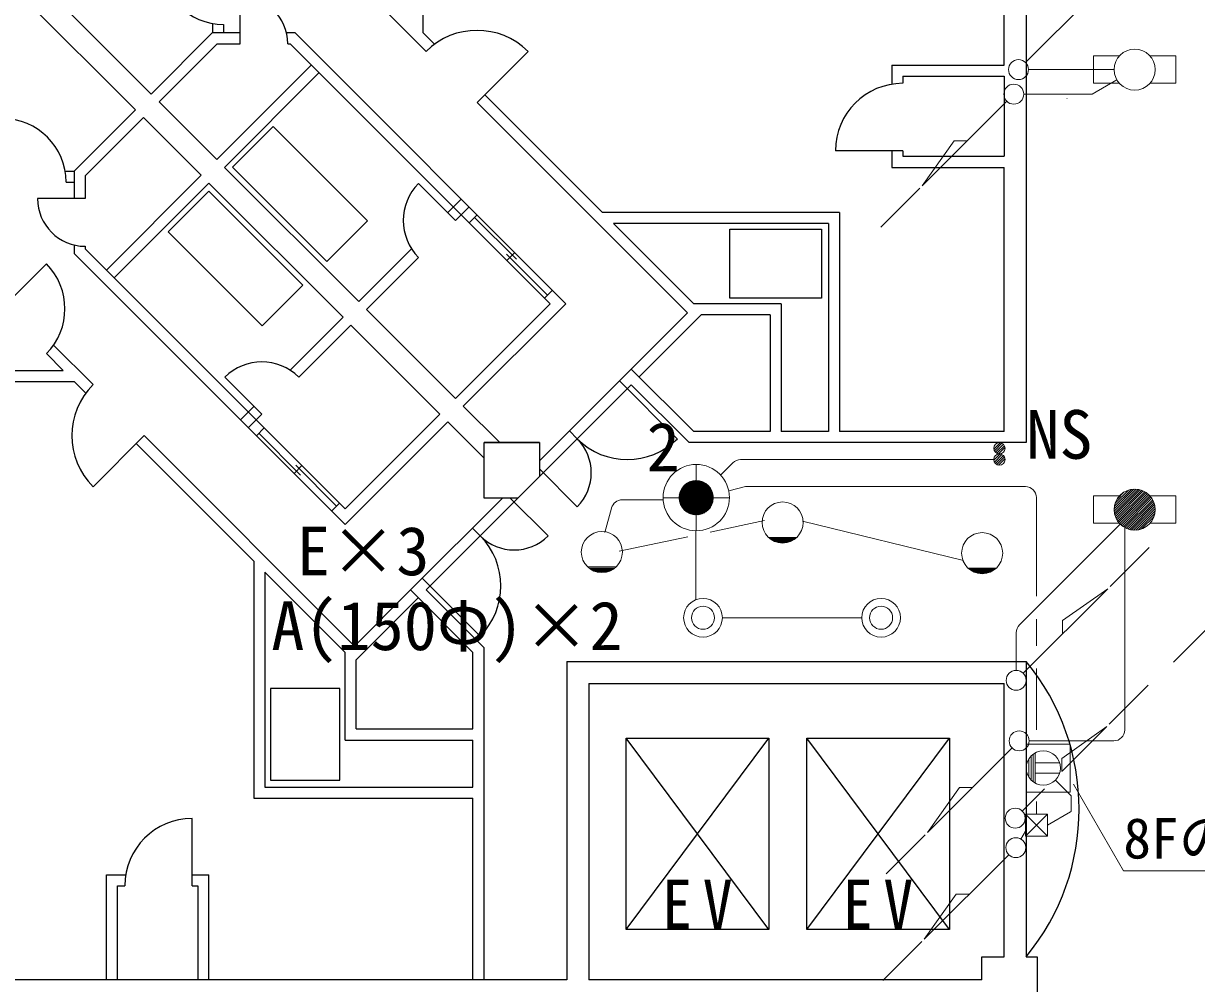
# Model space of a CAD drawing. Units: millimetres, scale not verified. Extents: x -57444 to 128924, y -40058 to 51382.
# Drawn here: x -27936 to -17339, y 17218 to 25887 of the extents above; entities that cross this region are included whole.
import ezdxf
from ezdxf.enums import TextEntityAlignment as Align

# ---------------------------------------------------------------- set-up
doc = ezdxf.new("R2010")
doc.units = ezdxf.units.MM
doc.header["$LTSCALE"] = 200
doc.layers.add('1-1_施設名', color=7, linetype='Continuous')
doc.layers.add('8-2', color=7, linetype='Continuous')
for name, color, linetype, lineweight in [('1-8', 4, 'Continuous', 9), ('8-0', 134, 'Continuous', 20), ('8-1', 7, 'Continuous', 9), ('8-7', 7, 'Continuous', 9)]:
    doc.layers.add(name, color=color, linetype=linetype, lineweight=lineweight)
doc.styles.add('ＭＳ ゴシック', font='')
doc.styles.get('ＭＳ ゴシック').set_extended_font_data('MS Gothic')

msp = doc.modelspace()

# ---------------------------------------------------------------- linework, layer by layer
at = {"layer": '1-1_施設名'}
for p, q in [((-19077.6, 25511.3), (-19077.6, 29221)), ((-29181.8, 27649.7), (-26781.8, 25249.7)), ((-29323.3, 27508.3), (-26923.2, 25108.2)), ((-18877.6, 26946.4), (-18877.6, 22101.6)), ((-24328.1, 26521), (-24328.1, 25804.2)), ((-25978.9, 25704.2), (-25978.9, 26134.8)), ((-24655.8, 25990.4), (-24298.9, 25633.6)), ((-26227.3, 25886), (-26227.3, 25804.2)), ((-26127.3, 25877.3), (-26127.3, 25804.2)), ((-26781.8, 25249.7), (-26227.3, 25804.2)), ((-26227.3, 25804.2), (-25978.9, 25804.2)), ((-25560.1, 25804.2), (-25483.8, 25804.2)), ((-25483.8, 25804.2), (-23035.9, 23356.3)), ((-24328.1, 25804.2), (-24222.8, 25698.8)), ((-26711.1, 25179), (-26185.8, 25704.2)), ((-26185.8, 25704.2), (-25978.9, 25704.2)), ((-25548.3, 25704.2), (-25525.2, 25704.2)), ((-25525.2, 25704.2), (-23177.3, 23356.3)), ((-23838.4, 25173), (-23377.8, 25633.6)), ((-25334.2, 25513.2), (-26189.7, 24657.6)), ((-25263.4, 25442.4), (-26119, 24586.9)), ((-20092.4, 25511.3), (-20092.4, 25337.9)), ((-20092.4, 25511.3), (-19077.6, 25511.3)), ((-19992.4, 25411.3), (-19992.4, 25346.1)), ((-19992.4, 25411.3), (-19077.6, 25411.3)), ((-19077.6, 25411.3), (-19077.6, 24687.1)), ((-23767.6, 25243.7), (-22705.1, 24181.2)), ((-26711.1, 25179), (-26189.7, 24657.6)), ((-23838.4, 25173), (-21938.3, 23273)), ((-27477.8, 24553.7), (-26923.2, 25108.2)), ((-27377.8, 24512.3), (-26852.5, 25037.5)), ((-26852.5, 25037.5), (-26331.1, 24516.2)), ((-19992.4, 24737.9), (-20600.7, 24737.9)), ((-20092.4, 24737.9), (-20092.4, 24587.1)), ((-19992.4, 24737.9), (-19992.4, 24687.1)), ((-26119, 24586.9), (-24907.3, 23375.1)), ((-20092.4, 24587.1), (-19077.6, 24587.1)), ((-19992.4, 24687.1), (-19077.6, 24687.1)), ((-19077.6, 22201.6), (-19077.6, 24587.1)), ((-27559.6, 24553.7), (-27477.8, 24553.7)), ((-27477.8, 24553.7), (-27477.8, 24305.4)), ((-27377.8, 24512.3), (-27377.8, 24305.4)), ((-26331.1, 24516.2), (-27186.7, 23660.6)), ((-27550.8, 24453.7), (-27477.8, 24453.7)), ((-26260.4, 24445.5), (-27116, 23589.9)), ((-26261.8, 24373.8), (-26628.9, 24006.6)), ((-26260.4, 24445.5), (-25048.7, 23233.7)), ((-24032.6, 24108.4), (-24366.3, 24442.2)), ((-27377.8, 24305.4), (-27808.3, 24305.4)), ((-23981, 24301.4), (-24103.3, 24179.1)), ((-23910.3, 24230.7), (-24032.6, 24108.4)), ((-20563.9, 24181.2), (-22705.1, 24181.2)), ((-20563.9, 24181.2), (-20563.9, 22201.6)), ((-23908.4, 24087.4), (-23837.7, 24158.2)), ((-23859.8, 24136.1), (-23482, 23758.3)), ((-20663.9, 24081.2), (-22605.1, 24081.2)), ((-22605.1, 24081.2), (-21880.2, 23356.3)), ((-26628.9, 24006.6), (-25777.8, 23155.5)), ((-27477.8, 23886.6), (-27477.8, 23810.2)), ((-27377.8, 23874.8), (-27377.8, 23851.7)), ((-27377.8, 23851.7), (-25029.8, 21503.7)), ((-24429.5, 23852.9), (-24907.3, 23375.1)), ((-27477.8, 23810.2), (-25029.8, 21362.3)), ((-24366.3, 23774.6), (-24836.6, 23304.4)), ((-23202.1, 23433.9), (-23571, 23802.8)), ((-23497.8, 23818.2), (-23568.5, 23747.4)), ((-28133.4, 23310.2), (-27728.4, 23715.2)), ((-23228.5, 23407.5), (-23157.8, 23478.2)), ((-24032.9, 22500.7), (-23177.3, 23356.3)), ((-23962.2, 22430), (-23035.9, 23356.3)), ((-21090.3, 23356.3), (-21880.2, 23356.3)), ((-21090.3, 23356.3), (-21090.3, 22201.6)), ((-25048.7, 23233.7), (-25526.5, 22755.9)), ((-24836.6, 23304.4), (-24032.9, 22500.7)), ((-22445.5, 22765.9), (-21938.3, 23273)), ((-22374.7, 22695.2), (-21813.6, 23256.3)), ((-21190.3, 23256.3), (-21813.6, 23256.3)), ((-24978, 23163), (-25448.2, 22692.8)), ((-24978, 23163), (-24174.3, 22359.3)), ((-27728.4, 22905.3), (-27577.8, 22754.6)), ((-27664, 22982.2), (-27307.1, 22625.4)), ((-28194.6, 22754.6), (-27577.8, 22754.6)), ((-25782, 22359), (-26115.7, 22692.8)), ((-23275.2, 21936.2), (-22445.5, 22765.9)), ((-21881.2, 22201.6), (-22445.5, 22765.9)), ((-28194.6, 22654.6), (-27477.8, 22654.6)), ((-27477.8, 22654.6), (-27372.4, 22549.2)), ((-23275.2, 21794.7), (-22445.5, 22624.5)), ((-22551.9, 22659.4), (-22029, 22136.4)), ((-21922.6, 22101.6), (-22445.5, 22624.5)), ((-25975, 22307.4), (-25852.7, 22429.7)), ((-25904.3, 22236.7), (-25782, 22359)), ((-25029.8, 21503.7), (-24174.3, 22359.3)), ((-23962.2, 22430), (-23633.8, 22101.6)), ((-25029.8, 21362.3), (-24103.6, 22288.6)), ((-24103.6, 22288.6), (-23775.2, 21960.2)), ((-26846.6, 22164.8), (-27307.1, 21704.2)), ((-26846.6, 22164.8), (-24946.5, 20264.8)), ((-25761, 22234.9), (-25831.7, 22164.2)), ((-25809.7, 22186.2), (-25431.9, 21808.4)), ((-23004.2, 22207.1), (-22933.5, 22136.4)), ((-19077.6, 22201.6), (-20563.9, 22201.6)), ((-26917.3, 22094.1), (-25854.8, 21031.6)), ((-23775.2, 22101.6), (-23275.2, 22101.6)), ((-23775.2, 21601.6), (-23775.2, 22101.6)), ((-23275.2, 22101.6), (-23775.2, 22101.6)), ((-18877.6, 22101.6), (-21922.6, 22101.6)), ((-25491.7, 21824.2), (-25421, 21895)), ((-25107.5, 21528.5), (-25476.4, 21897.4)), ((-23275.2, 21864), (-22933.5, 21522.3)), ((-25081, 21554.9), (-25151.8, 21484.2)), ((-23609.7, 21601.6), (-24439.4, 20771.9)), ((-23468.3, 21601.6), (-24298, 20771.9)), ((-23468.3, 21601.6), (-23775.2, 21601.6)), ((-23537.6, 21601.6), (-23195.9, 21259.9)), ((-23880.7, 21330.6), (-23810, 21259.9)), ((-25854.8, 21031.6), (-25854.8, 18890.3)), ((-25754.8, 20931.6), (-25029.8, 20206.7)), ((-25754.8, 20931.6), (-25754.8, 18990.3)), ((-24332.9, 20878.4), (-23810, 20355.4)), ((-24439.4, 20771.9), (-24946.5, 20264.8)), ((-23875.2, 20207.7), (-24439.4, 20771.9)), ((-23775.2, 20249.1), (-24298, 20771.9)), ((-24368.7, 20701.2), (-24929.8, 20140.1)), ((-23775.2, 17251), (-23775.2, 20249.1)), ((-25029.8, 19416.8), (-25029.8, 20206.7)), ((-24929.8, 19516.8), (-24929.8, 20140.1)), ((-23875.2, 19516.8), (-23875.2, 20207.7)), ((-23027.6, 20126), (-23027.6, 17251)), ((-22827.6, 19926), (-22827.6, 17251)), ((-22827.6, 19926), (-19077.6, 19926)), ((-19077.6, 17459.6), (-19077.6, 19926)), ((-24929.8, 19516.8), (-23875.2, 19516.8)), ((-25029.8, 19416.8), (-23875.2, 19416.8)), ((-23875.2, 18990.3), (-23875.2, 19416.8)), ((-22491, 17704.8), (-21202.5, 19434.7)), ((-21202.5, 17704.8), (-22491, 19434.7)), ((-20859.2, 17704.8), (-19570.6, 19434.7)), ((-19570.6, 17704.8), (-20859.2, 19434.7)), ((-25754.8, 18990.3), (-23875.2, 18990.3)), ((-25854.8, 18890.3), (-23875.2, 18890.3)), ((-23875.2, 17251), (-23875.2, 18890.3)), ((-26411.4, 18100.2), (-26411.4, 18708.5)), ((-27184.9, 17251), (-27184.9, 18200.2)), ((-27184.9, 18200.2), (-27011.4, 18200.2)), ((-26411.4, 18200.2), (-26260.6, 18200.2)), ((-26260.6, 17251), (-26260.6, 18200.2)), ((-27084.9, 17251), (-27084.9, 18100.2)), ((-27084.9, 18100.2), (-27019.7, 18100.2)), ((-26411.4, 18100.2), (-26360.6, 18100.2)), ((-26360.6, 18100.2), (-26360.6, 17251)), ((-19277.6, 17251), (-19277.6, 17459.6)), ((-19277.6, 17459.6), (-19077.6, 17459.6)), ((-18877.6, 17459.6), (-18777.6, 17459.6)), ((-18777.6, 17459.6), (-18777.6, 16842.4)), ((-23027.6, 17251), (-30894.6, 17251)), ((-25702.6, 17251), (-26447.6, 17251)), ((-19277.6, 17251), (-22827.6, 17251))]:
    msp.add_line(p, q, dxfattribs=at)
for points in [[(-26047.3, 24588.2), (-25680.2, 24955.4), (-24829.1, 24104.3), (-25196.2, 23737.1)], [(-20727.8, 24029), (-20727.8, 23404.9), (-21555.5, 23404.9), (-21555.5, 24029)], [(-25702.6, 19054.2), (-25078.4, 19054.2), (-25078.4, 19881.9), (-25702.6, 19881.9)], [(-21202.5, 17704.8), (-22491, 17704.8), (-22491, 19434.7), (-21202.5, 19434.7)], [(-19570.6, 17704.8), (-20859.2, 17704.8), (-20859.2, 19434.7), (-19570.6, 19434.7)]]:
    msp.add_lwpolyline(points, close=True, dxfattribs=at)
for points in [[(-25777.8, 23155.5), (-25410.7, 23522.7), (-26261.8, 24373.8)], [(-20663.9, 24081.2), (-20663.9, 22201.6), (-21090.3, 22201.6)], [(-21190.3, 23256.3), (-21190.3, 22201.6), (-21881.2, 22201.6)], [(-23275.2, 22101.6), (-23275.2, 21794.7), (-23468.3, 21601.6)], [(-23027.6, 20126), (-18877.6, 20126), (-18877.6, 17459.6)]]:
    msp.add_lwpolyline(points, dxfattribs=at)
for centre, radius, start, end in [((-25677.6, 24001), 7220, 98.66286, 180), ((-25677.6, 24001), 7020, 98.29776, 180), ((-26127.3, 26451.3), 574.1, 180, 270), ((-25978.9, 25704.2), 430.6, 0, 90), ((-23838.4, 25173), 651.4, 45, 135), ((-19992.4, 24737.9), 608.3, 90, 180), ((-28124.9, 24453.7), 574.1, 0, 90), ((-24032.6, 24108.4), 472, 135, 225), ((-27377.8, 24305.4), 430.6, 180, 270), ((-28133.4, 23310.2), 572.7, 315, 45), ((-25782, 22359), 472, 45, 135), ((-26846.6, 22164.8), 651.4, 135, 225), ((-22481.2, 22588.7), 639.6, 225, 315), ((-23240.5, 21829.4), 434.2, 315, 45), ((-23502.9, 21567), 434.2, 225, 315), ((-24262.2, 20807.7), 639.6, 315, 45), ((-20496.9, 18792.8), 2097.5, 320.53477, 39.46523), ((-26411.4, 18100.2), 608.3, 90, 180)]:
    msp.add_arc(centre, radius, start, end, dxfattribs=at)
at = {"layer": '8-0'}
for p, q in [((-18268.5, 25593.7), (-18268.5, 25346.4)), ((-18035.8, 25593.7), (-18268.5, 25593.7)), ((-17759.3, 25593.7), (-17526.6, 25593.7)), ((-17526.6, 25346.4), (-17526.6, 25593.7)), ((-18035.8, 25346.4), (-18268.5, 25346.4)), ((-17526.6, 25346.4), (-17759.3, 25346.4)), ((-19112.6, 22101.1), (-19170, 22043.7)), ((-19096.3, 22095.9), (-19164.8, 22027.4)), ((-19083.9, 22086.8), (-19155.7, 22015)), ((-19074.8, 22074.3), (-19143.2, 22005.9)), ((-19069.5, 22058.1), (-19127, 22000.6)), ((-19112.7, 21999.6), (-19170.1, 21942.2)), ((-19096.4, 21994.4), (-19164.9, 21925.9)), ((-19084, 21985.3), (-19155.8, 21913.5)), ((-19074.9, 21972.8), (-19143.4, 21904.4)), ((-19069.7, 21956.6), (-19127.1, 21899.1)), ((-21859.1, 21905.2), (-21859.1, 21758.8)), ((-22013, 21606.6), (-21860.7, 21758.8)), ((-22012.8, 21597.6), (-21851.8, 21758.7)), ((-22012.5, 21616.1), (-21870.2, 21758.4)), ((-22012.2, 21589.2), (-21843.3, 21758.1)), ((-21878.1, 21757.6), (-22011.7, 21623.9)), ((-22011.4, 21626.2), (-21880.4, 21757.3)), ((-22011.2, 21581.1), (-21835.3, 21757)), ((-21830.4, 21756.2), (-22010.4, 21576.3)), ((-22009.8, 21573.4), (-21827.6, 21755.7)), ((-22009.4, 21637.3), (-21891.5, 21755.3)), ((-22008.1, 21566), (-21820.2, 21754)), ((-22006.2, 21649.6), (-21903.8, 21752.1)), ((-22006.1, 21558.9), (-21813.1, 21752)), ((-22003.9, 21552.1), (-21806.3, 21749.7)), ((-22001.3, 21545.6), (-21799.8, 21747.2)), ((-22001.1, 21663.8), (-21918, 21746.9)), ((-21998.6, 21539.3), (-21793.5, 21744.4)), ((-21793.3, 21744.3), (-21998.5, 21539.2)), ((-21995.6, 21533.2), (-21787.4, 21741.4)), ((-21992.4, 21527.3), (-21781.5, 21738.2)), ((-21992.2, 21681.8), (-21935.9, 21738.1)), ((-21988.9, 21521.7), (-21775.9, 21734.8)), ((-21985.3, 21516.2), (-21770.4, 21731.1)), ((-21981.5, 21511), (-21765.1, 21727.3)), ((-21763, 21725.7), (-21979.8, 21508.8)), ((-21977.5, 21505.9), (-21760.1, 21723.3)), ((-21973.3, 21501.1), (-21755.2, 21719.1)), ((-21968.9, 21496.4), (-21750.5, 21714.7)), ((-21964.3, 21491.9), (-21746.1, 21710.1)), ((-21959.5, 21487.6), (-21741.8, 21705.3)), ((-21738.4, 21701.3), (-21955.5, 21484.2)), ((-21954.5, 21483.5), (-21737.6, 21700.4)), ((-21949.4, 21479.6), (-21733.7, 21695.2)), ((-21944, 21475.8), (-21730, 21689.9)), ((-21938.5, 21472.3), (-21726.5, 21684.3)), ((-21932.7, 21469), (-21723.2, 21678.6)), ((-21926.7, 21465.9), (-21720.1, 21672.6)), ((-21719.4, 21671.2), (-21925.4, 21465.2)), ((-21920.6, 21463), (-21717.2, 21666.4)), ((-21914.1, 21460.4), (-21714.5, 21660)), ((-21907.4, 21458), (-21712.1, 21653.3)), ((-21900.5, 21455.8), (-21710, 21646.3)), ((-21893.3, 21454), (-21708.2, 21639.1)), ((-21707.2, 21634.5), (-21888.6, 21453)), ((-21885.7, 21452.4), (-21706.6, 21631.6)), ((-21877.9, 21451.2), (-21705.4, 21623.7)), ((-18268.5, 21620.8), (-18268.5, 21373.5)), ((-18035.8, 21620.8), (-18268.5, 21620.8)), ((-17904.9, 21682.4), (-18082.9, 21504.4)), ((-17884.7, 21682.1), (-18082.6, 21484.3)), ((-17927.7, 21680.1), (-18080.6, 21527.2)), ((-17866.5, 21680), (-18080.4, 21466)), ((-17849.7, 21676.3), (-18076.8, 21449.2)), ((-17954.7, 21673.6), (-18074, 21554.2)), ((-17834.1, 21671.4), (-18071.9, 21433.7)), ((-17819.6, 21665.4), (-18065.9, 21419.2)), ((-17806.1, 21658.5), (-18058.9, 21405.7)), ((-17991.9, 21656.8), (-18057.3, 21591.5)), ((-17793.5, 21650.6), (-18051.1, 21393)), ((-17781.7, 21642), (-18042.4, 21381.3)), ((-17770.8, 21632.5), (-18032.9, 21370.3)), ((-17760.6, 21622.2), (-18022.6, 21360.1)), ((-17759.3, 21620.8), (-17526.6, 21620.8)), ((-17526.6, 21373.5), (-17526.6, 21620.8)), ((-22013, 21604.9), (-22157.8, 21604.9)), ((-21869.6, 21450.4), (-21704.6, 21615.4)), ((-21860.9, 21450.1), (-21704.2, 21606.7)), ((-21851.7, 21450.2), (-21704.4, 21597.5)), ((-21841.9, 21450.9), (-21705.1, 21587.7)), ((-21705.1, 21587.5), (-21841.7, 21451)), ((-21831.3, 21452.5), (-21706.6, 21577.1)), ((-21819.6, 21455), (-21709.2, 21565.5)), ((-21806.5, 21459.1), (-21713.3, 21552.3)), ((-21790.8, 21465.7), (-21719.9, 21536.6)), ((-21768.1, 21479.4), (-21733.5, 21513.9)), ((-21558.8, 21604.9), (-21704.2, 21604.9)), ((-17751.2, 21611.1), (-18011.5, 21350.8)), ((-17742.7, 21599.2), (-17999.6, 21342.2)), ((-17735, 21586.4), (-17986.9, 21334.5)), ((-17728.2, 21572.7), (-17973.2, 21327.7)), ((-17722.4, 21558.1), (-17958.5, 21321.9)), ((-17717.7, 21542.3), (-17942.8, 21317.2)), ((-17714.2, 21525.3), (-17925.8, 21313.8)), ((-21859.1, 21450), (-21859.1, 21306.2)), ((-17712.3, 21506.8), (-17907.2, 21311.9)), ((-17712.4, 21486.2), (-17886.7, 21312)), ((-17715.3, 21462.9), (-17863.4, 21314.8)), ((-17722.8, 21434.9), (-17835.4, 21322.4)), ((-18035.8, 21373.5), (-18268.5, 21373.5)), ((-17526.6, 21373.5), (-17759.3, 21373.5)), ((-21205.8, 21246.3), (-20950.5, 21246.3)), ((-21195.2, 21237), (-20961, 21237)), ((-21182.8, 21227.8), (-20973.4, 21227.8)), ((-21167.8, 21218.5), (-20988.4, 21218.5)), ((-21148.5, 21209.3), (-21007.7, 21209.3)), ((-21119.3, 21200), (-21037, 21200)), ((-22838.3, 20979), (-22583.1, 20979)), ((-22827.8, 20969.8), (-22593.6, 20969.8)), ((-22815.4, 20960.5), (-22606, 20960.5)), ((-22800.4, 20951.3), (-22621, 20951.3)), ((-22781.1, 20942), (-22640.3, 20942)), ((-22751.8, 20932.8), (-22669.6, 20932.8)), ((-19403.1, 20969.3), (-19147.9, 20969.3)), ((-19392.6, 20960.1), (-19158.4, 20960.1)), ((-19380.2, 20950.8), (-19170.8, 20950.8)), ((-19365.2, 20941.6), (-19185.8, 20941.6)), ((-19345.9, 20932.3), (-19205.1, 20932.3)), ((-19316.6, 20923), (-19234.4, 20923))]:
    msp.add_line(p, q, dxfattribs=at)
at = {"layer": '8-0', "color": 7}
for p, q in [((-21457.5, 21949.4), (-19170.7, 21949.4)), ((-21528.2, 21920.1), (-21638.8, 21809.4)), ((-21564.9, 21665.5), (-21414.3, 21705.8)), ((-18884.7, 21705.8), (-21414.3, 21705.8)), ((-22623.8, 21511.6), (-22683.3, 21289.6)), ((-22527.2, 21585.8), (-22157.1, 21585.8)), ((-18784.7, 21605.8), (-18784.7, 20716.5)), ((-21862.5, 21306.2), (-21862.5, 20682.9)), ((-21732.8, 21294.1), (-21240.9, 21398)), ((-20899.8, 21392.7), (-19443.9, 21038)), ((-22553.6, 21120.7), (-21935.5, 21251.2)), ((-21622.2, 20520.6), (-20363.1, 20520.6)), ((-18784.7, 20507.6), (-18784.7, 20265.9)), ((-18784.7, 20063.5), (-18784.7, 19508.4)), ((-18877.6, 19379.8), (-18877.6, 18946.8)), ((-18815.7, 19287.5), (-18815.7, 19040.3)), ((-18797.1, 19299.3), (-18797.1, 19028.5)), ((-18852.7, 19247.9), (-18852.7, 19079.9)), ((-18834.2, 19271.2), (-18834.2, 19056.6)), ((-18576.4, 19211), (-18797.1, 19211)), ((-18575.9, 19118.5), (-18797.1, 19118.5)), ((-18474.4, 18915), (-18614.2, 19054.8)), ((-18471.5, 18907.9), (-18471.5, 18776.5)), ((-18784.7, 18861.8), (-18784.7, 18747.6)), ((-18476.5, 18767.8), (-18684.7, 18647.6))]:
    msp.add_line(p, q, dxfattribs=at)
for points in [[(-18877.6, 19379.8), (-18479.6, 19379.8), (-18479.6, 18946.8), (-18877.6, 18946.8)], [(-18450.4, 19017.3), (-17999.7, 18236.7), (-16445.4, 18236.7)]]:
    msp.add_lwpolyline(points, dxfattribs=at)
at = {"layer": '8-0'}
for centre, radius in [((-17897.6, 25470.1), 185.5), ((-19119.8, 22050.9), 50.8), ((-19119.9, 21949.4), 50.8), ((-21858.3, 21605.7), 299.5), ((-21858.6, 21604.4), 154.4), ((-17897.6, 21497.1), 185.5), ((-21078.1, 21380.9), 185.5), ((-22710.7, 21113.6), 185.5), ((-19275.5, 21103.9), 185.5), ((-21797.1, 20520.6), 174.9), ((-20188.2, 20520.6), 174.9), ((-21797.1, 20520.6), 103.9), ((-20188.2, 20520.6), 103.9)]:
    msp.add_circle(centre, radius, dxfattribs=at)
at = {"layer": '8-0', "color": 7}
msp.add_circle((-18723.3, 19163.9), 154.3, dxfattribs=at)
for centre, radius, start, end in [((-21457.5, 21849.4), 100, 90, 135), ((-18884.7, 21605.8), 100, 0, 90), ((-22527.2, 21485.8), 100, 90, 165), ((-18481.5, 18907.9), 10, 0, 45), ((-18481.5, 18776.5), 10, 300, 0)]:
    msp.add_arc(centre, radius, start, end, dxfattribs=at)
at = {"layer": '8-1'}
for p, q in [((-18883.5, 25533.7), (-18119.7, 26297.4)), ((-18083, 25470.1), (-18857.1, 25470.1)), ((-18058.2, 25377.4), (-18281.5, 25248.4)), ((-18281.5, 25248.4), (-18899.8, 25248.4)), ((-19053.4, 25184.8), (-19817.1, 24421.1)), ((-19529.8, 24828.4), (-19817.1, 24421.1)), ((-19409.8, 24828.4), (-19529.8, 24828.4)), ((-18939, 20455.7), (-18028.7, 21366)), ((-17986.9, 19508.8), (-17986.9, 21334.5)), ((-18904.7, 20018.9), (-18141, 20782.6)), ((-18548.3, 20495.3), (-18141, 20782.6)), ((-18548.3, 20375.3), (-18548.3, 20495.3)), ((-18968.3, 20385), (-18968.3, 20045.3)), ((-18086.9, 19408.8), (-18851.1, 19408.8)), ((-19004.7, 19345.2), (-19768.5, 18581.4)), ((-19481.1, 18988.8), (-19768.5, 18581.4)), ((-19361.1, 18988.8), (-19481.1, 18988.8)), ((-18884.7, 18747.6), (-18684.7, 18547.6)), ((-18684.7, 18747.6), (-18884.7, 18547.6))]:
    msp.add_line(p, q, dxfattribs=at)
at = {"layer": '8-1', "color": 4}
for p, q in [((-19838.2, 24400), (-20189.8, 24048.4)), ((-18119.9, 20803.7), (-17768.3, 21155.3)), ((-17194.6, 20471.9), (-17546.2, 20120.3)), ((-19789.5, 18560.4), (-20141.1, 18208.8))]:
    msp.add_line(p, q, dxfattribs=at)
at = {"layer": '8-1'}
msp.add_lwpolyline([(-18684.7, 18547.6), (-18884.7, 18547.6), (-18884.7, 18747.6), (-18684.7, 18747.6)], close=True, dxfattribs=at)
for centre in [(-18947.1, 25470.1), (-18989.8, 25248.4), (-18968.3, 19955.3), (-18941.1, 19408.8)]:
    msp.add_circle(centre, 90, dxfattribs=at)
for centre, radius, start, end in [((-18511.8, 25217.7), 10, 270, 300), ((-18868.3, 20385), 100, 135, 180), ((-18086.9, 19508.8), 100, 270, 0)]:
    msp.add_arc(centre, radius, start, end, dxfattribs=at)
at = {"layer": '8-7', "color": 4}
for p, q in [((-18128.3, 19559.5), (-17776.7, 19911.1)), ((-19819.6, 17596.5), (-20171.2, 17244.9))]:
    msp.add_line(p, q, dxfattribs=at)
at = {"layer": '8-7'}
for p, q in [((-18556.7, 19251.1), (-18149.3, 19538.4)), ((-18552.6, 19135.2), (-18149.3, 19538.4)), ((-18556.7, 19131.1), (-18556.7, 19251.1)), ((-18913.1, 18774.7), (-18712, 18975.7)), ((-18884.7, 18711.1), (-18886.7, 18711.1)), ((-18885.1, 18594.2), (-18926.2, 18522.9)), ((-19034.8, 18381.3), (-19798.5, 17617.6)), ((-19511.2, 18024.9), (-19798.5, 17617.6)), ((-19391.2, 18024.9), (-19511.2, 18024.9))]:
    msp.add_line(p, q, dxfattribs=at)
for centre in [(-18976.7, 18711.1), (-18971.2, 18444.9)]:
    msp.add_circle(centre, 90, dxfattribs=at)

# ---------------------------------------------------------------- texts
at = {"layer": '1-8', "color": 7, "char_height": 439.9, "attachment_point": 7, "style": 'ＭＳ ゴシック'}
for insert in [(-22165.4, 17714.5), (-20533.6, 17714.5)]:
    msp.add_mtext('\\T1.36;\\W0.9;EV', dxfattribs=dict(at, insert=insert))
at = {"layer": '8-0', "color": 7, "style": 'ＭＳ ゴシック'}
for s, height, p in [('E×3', 439.9, (-25465.1, 20772.4)), ('8Fのみ', 366.6, (-17999.7, 18236.7))]:
    msp.add_text(s, height=height, dxfattribs=at).set_placement(p, align=Align.BOTTOM_LEFT)
at = {"layer": '8-2', "style": 'ＭＳ ゴシック'}
for s, p in [('NS', (-18877, 21824.1)), ('2', (-22306, 21711.7)), ('A(150Φ)×2', (-25697.1, 20096.4))]:
    msp.add_text(s, height=439.9, dxfattribs=at).set_placement(p, align=Align.BOTTOM_LEFT)

doc.saveas('drawing.dxf')
